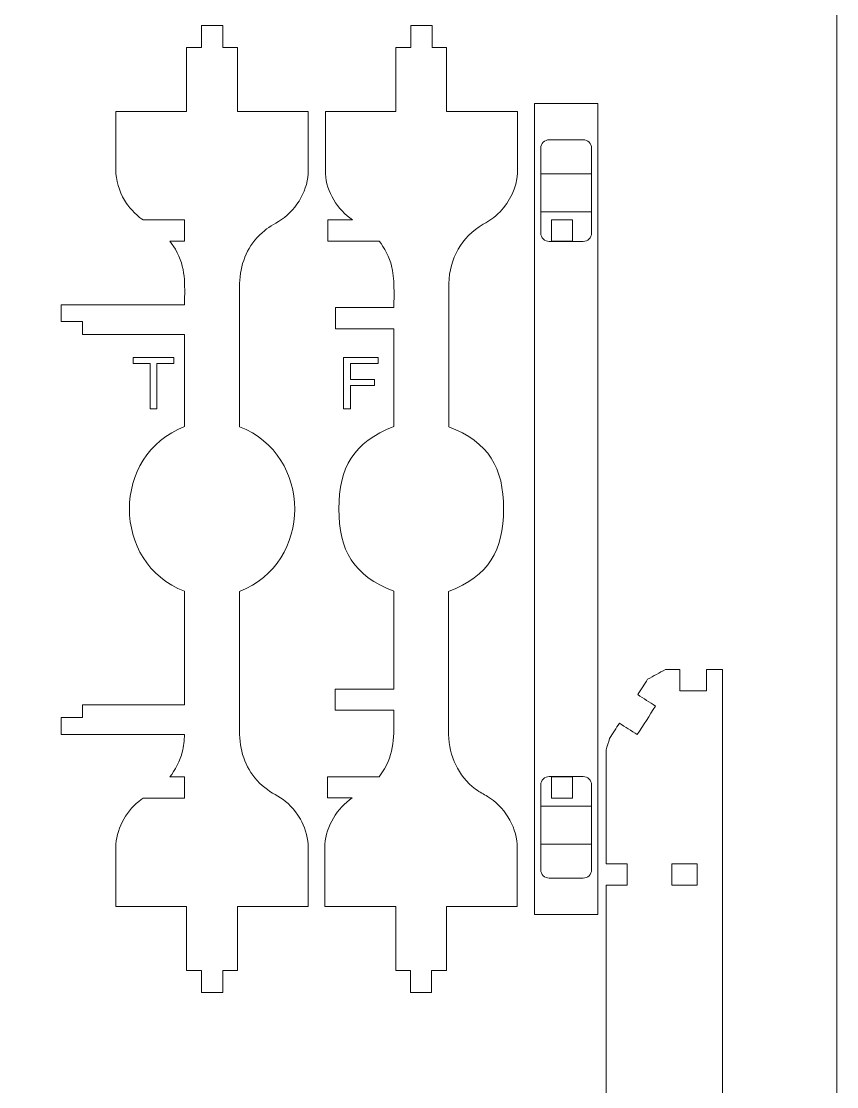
# Model space of a CAD drawing. Header units: centimetres. Extents: x -34.7 to 34.7, y -39.5 to 39.5.
# Drawn here: x 23.16 to 34.67, y -17.92 to -2.88 of the extents above; entities that cross this region are included whole.
import ezdxf

# ---------------------------------------------------------------- set-up
doc = ezdxf.new("R2010")
doc.units = ezdxf.units.CM
doc.header["$MEASUREMENT"] = 0
doc.layers.add('Camada 1', color=7, linetype='Continuous')

msp = doc.modelspace()

# ---------------------------------------------------------------- linework, layer by layer
at = {"layer": 'Camada 1', "color": 5, "lineweight": 9}
msp.add_open_spline([(-34.66849, -39.45036), (-34.66849, -39.45036), (-34.66849, 39.45036), (-34.66849, 39.45036), (-34.66849, 39.45036), (-34.66849, 39.45036), (34.66849, 39.45036), (34.66849, 39.45036), (34.66849, 39.45036), (34.66849, 39.45036), (34.66849, -39.45036), (34.66849, -39.45036), (34.66849, -39.45036), (34.66849, -39.45036), (-34.66849, -39.45036), (-34.66849, -39.45036)], degree=3, knots=[0, 0, 0, 0, 0.2, 0.2, 0.2, 0.2, 0.4, 0.4, 0.4, 0.4, 0.6, 0.6, 0.6, 0.6, 1, 1, 1, 1], dxfattribs=at)
at = {"layer": 'Camada 1', "color": 3, "lineweight": 9}
for points, knots in [([(25.46555, -7.29768), (24.98455, -7.29768), (24.50356, -7.29768), (24.02257, -7.29768), (24.02257, -7.29768), (24.02257, -7.23791), (24.02257, -7.17815), (24.02257, -7.11837), (24.02257, -7.11837), (23.92295, -7.11837), (23.82333, -7.11837), (23.72371, -7.11837), (23.72371, -7.11837), (23.72371, -7.03867), (23.72371, -6.95898), (23.72371, -6.87928), (23.72371, -6.87928), (24.30433, -6.87928), (24.88493, -6.87928), (25.46555, -6.87928), (25.46555, -6.87928), (25.46555, -6.58818), (25.48766, -6.35924), (25.33579, -6.09629), (25.33579, -6.09629), (25.33579, -6.09629), (25.25671, -5.98109), (25.25671, -5.98109), (25.25671, -5.98109), (25.32632, -5.98109), (25.39593, -5.98109), (25.46555, -5.98109), (25.46555, -5.98109), (25.46555, -5.88108), (25.46555, -5.78108), (25.46555, -5.68108), (25.46555, -5.68108), (25.27112, -5.68108), (25.0767, -5.68108), (24.88227, -5.68108), (24.88227, -5.68108), (24.82904, -5.66659), (24.68791, -5.51084), (24.64636, -5.44984), (24.64636, -5.44984), (24.56722, -5.33366), (24.50619, -5.17102), (24.49707, -5.03122), (24.49707, -5.03122), (24.49697, -4.73827), (24.49685, -4.44534), (24.49674, -4.15239), (24.49674, -4.15239), (24.49674, -4.15239), (25.49431, -4.15239), (25.49431, -4.15239), (25.49431, -4.15239), (25.49431, -4.15239), (25.49431, -3.24885), (25.49431, -3.24885), (25.49431, -3.24885), (25.49431, -3.24885), (25.70294, -3.24885), (25.70294, -3.24885), (25.70294, -3.24885), (25.70294, -3.24885), (25.70294, -2.93837), (25.70294, -2.93837), (25.70294, -2.93837), (25.80295, -2.93834), (25.90295, -2.93832), (26.00297, -2.9383), (26.00297, -2.9383), (26.00297, -2.9383), (26.00297, -3.24885), (26.00297, -3.24885), (26.00297, -3.24885), (26.00297, -3.24885), (26.21159, -3.24885), (26.21159, -3.24885), (26.21159, -3.24885), (26.21159, -3.24885), (26.21159, -4.15239), (26.21159, -4.15239), (26.21159, -4.15239), (26.21159, -4.15239), (27.20917, -4.15239), (27.20917, -4.15239), (27.20917, -4.15239), (27.20906, -4.44534), (27.20894, -4.73827), (27.20883, -5.03122), (27.20883, -5.03122), (27.19129, -5.30065), (27.02244, -5.56435), (26.79017, -5.70579), (26.79017, -5.70579), (26.68763, -5.76822), (26.61888, -5.80101), (26.52403, -5.8958), (26.52403, -5.8958), (26.33747, -6.08225), (26.24887, -6.31971), (26.24034, -6.58044), (26.24034, -6.58044), (26.24034, -7.25393), (26.24034, -7.92742), (26.24034, -8.60091), (26.24034, -8.60091), (27.27897, -8.99849), (27.27894, -10.52771), (26.24034, -10.92528), (26.24034, -10.92528), (26.24034, -11.59876), (26.24034, -12.27224), (26.24034, -12.94573), (26.24034, -12.94573), (26.24887, -13.20661), (26.33744, -13.44404), (26.52397, -13.63073), (26.52397, -13.63073), (26.71699, -13.82389), (26.92285, -13.82596), (27.09903, -14.1388), (27.09903, -14.1388), (27.1553, -14.23872), (27.2014, -14.37989), (27.20883, -14.49381), (27.20883, -14.49381), (27.20899, -14.78633), (27.20918, -15.07886), (27.20934, -15.37138), (27.20934, -15.37138), (27.20934, -15.37138), (26.21159, -15.37199), (26.21159, -15.37199), (26.21159, -15.37199), (26.21159, -15.37199), (26.21159, -16.27555), (26.21159, -16.27555), (26.21159, -16.27555), (26.21159, -16.27555), (26.00301, -16.27555), (26.00301, -16.27555), (26.00301, -16.27555), (26.00301, -16.27555), (26.00297, -16.58634), (26.00297, -16.58634), (26.00297, -16.58634), (25.90295, -16.58634), (25.80295, -16.58634), (25.70294, -16.58634), (25.70294, -16.58634), (25.70294, -16.58634), (25.70298, -16.27555), (25.70298, -16.27555), (25.70298, -16.27555), (25.70298, -16.27555), (25.49431, -16.27555), (25.49431, -16.27555), (25.49431, -16.27555), (25.49431, -16.27555), (25.49431, -15.37243), (25.49431, -15.37243), (25.49431, -15.37243), (25.49431, -15.37243), (24.4969, -15.37296), (24.4969, -15.37296), (24.4969, -15.37296), (24.49696, -15.08002), (24.49701, -14.78707), (24.49707, -14.49412), (24.49707, -14.49412), (24.51291, -14.25083), (24.65576, -14.00595), (24.85352, -13.86118), (24.85352, -13.86118), (24.8631, -13.85477), (24.87268, -13.84835), (24.88227, -13.84194), (24.88227, -13.84194), (25.0767, -13.84194), (25.27112, -13.84194), (25.46555, -13.84194), (25.46555, -13.84194), (25.46555, -13.74193), (25.46555, -13.64193), (25.46555, -13.54191), (25.46555, -13.54191), (25.39661, -13.54191), (25.32769, -13.54191), (25.25877, -13.54191), (25.25877, -13.54191), (25.32703, -13.46442), (25.40505, -13.2981), (25.43255, -13.19553), (25.43255, -13.19553), (25.45616, -13.10745), (25.45979, -13.03285), (25.46555, -12.94491), (25.46555, -12.94491), (24.88493, -12.94491), (24.30433, -12.94491), (23.72371, -12.94491), (23.72371, -12.94491), (23.72371, -12.86524), (23.72371, -12.78553), (23.72371, -12.70584), (23.72371, -12.70584), (23.82333, -12.70584), (23.92295, -12.70584), (24.02257, -12.70584), (24.02257, -12.70584), (24.02257, -12.64607), (24.02257, -12.5863), (24.02257, -12.52653), (24.02257, -12.52653), (24.50356, -12.52653), (24.98455, -12.52653), (25.46555, -12.52653), (25.46555, -12.52653), (25.46555, -11.99225), (25.46555, -11.45796), (25.46555, -10.92368), (25.46555, -10.92368), (24.42698, -10.52614), (24.42695, -8.99691), (25.46555, -8.59934), (25.46555, -8.59934), (25.46555, -8.16544), (25.46555, -7.73156), (25.46555, -7.29768)], [0, 0, 0, 0, 0.01694915, 0.01694915, 0.01694915, 0.01694915, 0.03389831, 0.03389831, 0.03389831, 0.03389831, 0.05084746, 0.05084746, 0.05084746, 0.05084746, 0.06779661, 0.06779661, 0.06779661, 0.06779661, 0.08474576, 0.08474576, 0.08474576, 0.08474576, 0.10169492, 0.10169492, 0.10169492, 0.10169492, 0.11864407, 0.11864407, 0.11864407, 0.11864407, 0.13559322, 0.13559322, 0.13559322, 0.13559322, 0.15254237, 0.15254237, 0.15254237, 0.15254237, 0.16949153, 0.16949153, 0.16949153, 0.16949153, 0.18644068, 0.18644068, 0.18644068, 0.18644068, 0.20338983, 0.20338983, 0.20338983, 0.20338983, 0.22033898, 0.22033898, 0.22033898, 0.22033898, 0.23728814, 0.23728814, 0.23728814, 0.23728814, 0.25423729, 0.25423729, 0.25423729, 0.25423729, 0.27118644, 0.27118644, 0.27118644, 0.27118644, 0.28813559, 0.28813559, 0.28813559, 0.28813559, 0.30508475, 0.30508475, 0.30508475, 0.30508475, 0.3220339, 0.3220339, 0.3220339, 0.3220339, 0.33898305, 0.33898305, 0.33898305, 0.33898305, 0.3559322, 0.3559322, 0.3559322, 0.3559322, 0.37288136, 0.37288136, 0.37288136, 0.37288136, 0.38983051, 0.38983051, 0.38983051, 0.38983051, 0.40677966, 0.40677966, 0.40677966, 0.40677966, 0.42372881, 0.42372881, 0.42372881, 0.42372881, 0.44067797, 0.44067797, 0.44067797, 0.44067797, 0.45762712, 0.45762712, 0.45762712, 0.45762712, 0.47457627, 0.47457627, 0.47457627, 0.47457627, 0.49152542, 0.49152542, 0.49152542, 0.49152542, 0.50847458, 0.50847458, 0.50847458, 0.50847458, 0.52542373, 0.52542373, 0.52542373, 0.52542373, 0.54237288, 0.54237288, 0.54237288, 0.54237288, 0.55932203, 0.55932203, 0.55932203, 0.55932203, 0.57627119, 0.57627119, 0.57627119, 0.57627119, 0.59322034, 0.59322034, 0.59322034, 0.59322034, 0.61016949, 0.61016949, 0.61016949, 0.61016949, 0.62711864, 0.62711864, 0.62711864, 0.62711864, 0.6440678, 0.6440678, 0.6440678, 0.6440678, 0.66101695, 0.66101695, 0.66101695, 0.66101695, 0.6779661, 0.6779661, 0.6779661, 0.6779661, 0.69491525, 0.69491525, 0.69491525, 0.69491525, 0.71186441, 0.71186441, 0.71186441, 0.71186441, 0.72881356, 0.72881356, 0.72881356, 0.72881356, 0.74576271, 0.74576271, 0.74576271, 0.74576271, 0.76271186, 0.76271186, 0.76271186, 0.76271186, 0.77966102, 0.77966102, 0.77966102, 0.77966102, 0.79661017, 0.79661017, 0.79661017, 0.79661017, 0.81355932, 0.81355932, 0.81355932, 0.81355932, 0.83050847, 0.83050847, 0.83050847, 0.83050847, 0.84745763, 0.84745763, 0.84745763, 0.84745763, 0.86440678, 0.86440678, 0.86440678, 0.86440678, 0.88135593, 0.88135593, 0.88135593, 0.88135593, 0.89830508, 0.89830508, 0.89830508, 0.89830508, 0.91525424, 0.91525424, 0.91525424, 0.91525424, 0.93220339, 0.93220339, 0.93220339, 0.93220339, 0.94915254, 0.94915254, 0.94915254, 0.94915254, 0.96610169, 0.96610169, 0.96610169, 0.96610169, 1, 1, 1, 1]), ([(27.5954, -6.91881), (27.59534, -7.01881), (27.59529, -7.11881), (27.59523, -7.21883), (27.59523, -7.21883), (27.86986, -7.21897), (28.14449, -7.21913), (28.41911, -7.21927), (28.41911, -7.21927), (28.41887, -7.6793), (28.41862, -8.13933), (28.41838, -8.59936), (28.41838, -8.59936), (27.84976, -8.81661), (27.64326, -9.1778), (27.64298, -9.76111), (27.64298, -9.76111), (27.64268, -10.34447), (27.84874, -10.70577), (28.41715, -10.92368), (28.41715, -10.92368), (28.4169, -11.38371), (28.41666, -11.84373), (28.41641, -12.30377), (28.41641, -12.30377), (28.14179, -12.30362), (27.86716, -12.30345), (27.59254, -12.30333), (27.59254, -12.30333), (27.59248, -12.40333), (27.59244, -12.50333), (27.59238, -12.60335), (27.59238, -12.60335), (27.86699, -12.60349), (28.14164, -12.60364), (28.41627, -12.60378), (28.41627, -12.60378), (28.4161, -12.90919), (28.4435, -13.1567), (28.28605, -13.42897), (28.28605, -13.42897), (28.26036, -13.46658), (28.23466, -13.50418), (28.20897, -13.54179), (28.20897, -13.54179), (27.96725, -13.54166), (27.72554, -13.54153), (27.4838, -13.5414), (27.4838, -13.5414), (27.48378, -13.64142), (27.48371, -13.74142), (27.48367, -13.84143), (27.48367, -13.84143), (27.59989, -13.84149), (27.71612, -13.84155), (27.83234, -13.84161), (27.83234, -13.84161), (27.61755, -13.98515), (27.46357, -14.23798), (27.44678, -14.49359), (27.44678, -14.49359), (27.44656, -14.68653), (27.44636, -14.87945), (27.44614, -15.0724), (27.44614, -15.0724), (27.44621, -15.17243), (27.44624, -15.27245), (27.44631, -15.37249), (27.44631, -15.37249), (27.44631, -15.37249), (28.44544, -15.37247), (28.44544, -15.37247), (28.44544, -15.37247), (28.44544, -15.37247), (28.44544, -16.27555), (28.44544, -16.27555), (28.44544, -16.27555), (28.44544, -16.27555), (28.65174, -16.27555), (28.65174, -16.27555), (28.65174, -16.27555), (28.65174, -16.27555), (28.65153, -16.58642), (28.65153, -16.58642), (28.65153, -16.58642), (28.75154, -16.58648), (28.85156, -16.58654), (28.95156, -16.58659), (28.95156, -16.58659), (28.95156, -16.58659), (28.95176, -16.27555), (28.95176, -16.27555), (28.95176, -16.27555), (28.95176, -16.27555), (29.16273, -16.27555), (29.16273, -16.27555), (29.16273, -16.27555), (29.16273, -16.27555), (29.16273, -15.37247), (29.16273, -15.37247), (29.16273, -15.37247), (29.16273, -15.37247), (30.15857, -15.37236), (30.15857, -15.37236), (30.15857, -15.37236), (30.15855, -15.07981), (30.15854, -14.78726), (30.1585, -14.49471), (30.1585, -14.49471), (30.14126, -14.22796), (29.97105, -13.95747), (29.7402, -13.81992), (29.7402, -13.81992), (29.68329, -13.78601), (29.63503, -13.76541), (29.56934, -13.7149), (29.56934, -13.7149), (29.3233, -13.52577), (29.20071, -13.25185), (29.19087, -12.94614), (29.19087, -12.94614), (29.19122, -12.27264), (29.19159, -11.59917), (29.19194, -10.92568), (29.19194, -10.92568), (29.7605, -10.70848), (29.96704, -10.34716), (29.96733, -9.76391), (29.96733, -9.76391), (29.96763, -9.18058), (29.76151, -8.81924), (29.19317, -8.60135), (29.19317, -8.60135), (29.19354, -7.92785), (29.19388, -7.25436), (29.19424, -6.58087), (29.19424, -6.58087), (29.20624, -6.22022), (29.36957, -5.93067), (29.67896, -5.74266), (29.67896, -5.74266), (29.77965, -5.68147), (29.82769, -5.66163), (29.91957, -5.56668), (29.91957, -5.56668), (30.05333, -5.42841), (30.15098, -5.22356), (30.16354, -5.03219), (30.16354, -5.03219), (30.16372, -4.73886), (30.16392, -4.44553), (30.1641, -4.1522), (30.1641, -4.1522), (30.1641, -4.1522), (29.16273, -4.15244), (29.16273, -4.15244), (29.16273, -4.15244), (29.16273, -4.15244), (29.16273, -3.24885), (29.16273, -3.24885), (29.16273, -3.24885), (29.16273, -3.24885), (28.95859, -3.24885), (28.95859, -3.24885), (28.95859, -3.24885), (28.95859, -3.24885), (28.95881, -2.93862), (28.95881, -2.93862), (28.95881, -2.93862), (28.85879, -2.9386), (28.75878, -2.93857), (28.65877, -2.93855), (28.65877, -2.93855), (28.65877, -2.93855), (28.65856, -3.24885), (28.65856, -3.24885), (28.65856, -3.24885), (28.65856, -3.24885), (28.44544, -3.24885), (28.44544, -3.24885), (28.44544, -3.24885), (28.44544, -3.24885), (28.44544, -4.15255), (28.44544, -4.15255), (28.44544, -4.15255), (28.44544, -4.15255), (27.45177, -4.15257), (27.45177, -4.15257), (27.45177, -4.15257), (27.4518, -4.44529), (27.4518, -4.73802), (27.4518, -5.03075), (27.4518, -5.03075), (27.46834, -5.28641), (27.62199, -5.53934), (27.83666, -5.68313), (27.83666, -5.68313), (27.72043, -5.68308), (27.6042, -5.68301), (27.48798, -5.68294), (27.48798, -5.68294), (27.48793, -5.78297), (27.48786, -5.88297), (27.48782, -5.98298), (27.48782, -5.98298), (27.72954, -5.98311), (27.97125, -5.98323), (28.21299, -5.98338), (28.21299, -5.98338), (28.28133, -6.06122), (28.35909, -6.22702), (28.38659, -6.32983), (28.38659, -6.32983), (28.43291, -6.50309), (28.41936, -6.74244), (28.41926, -6.91923), (28.41926, -6.91923), (28.14465, -6.91909), (27.87002, -6.91895), (27.5954, -6.91881)], [0, 0, 0, 0, 0.01785714, 0.01785714, 0.01785714, 0.01785714, 0.03571429, 0.03571429, 0.03571429, 0.03571429, 0.05357143, 0.05357143, 0.05357143, 0.05357143, 0.07142857, 0.07142857, 0.07142857, 0.07142857, 0.08928571, 0.08928571, 0.08928571, 0.08928571, 0.10714286, 0.10714286, 0.10714286, 0.10714286, 0.125, 0.125, 0.125, 0.125, 0.14285714, 0.14285714, 0.14285714, 0.14285714, 0.16071429, 0.16071429, 0.16071429, 0.16071429, 0.17857143, 0.17857143, 0.17857143, 0.17857143, 0.19642857, 0.19642857, 0.19642857, 0.19642857, 0.21428571, 0.21428571, 0.21428571, 0.21428571, 0.23214286, 0.23214286, 0.23214286, 0.23214286, 0.25, 0.25, 0.25, 0.25, 0.26785714, 0.26785714, 0.26785714, 0.26785714, 0.28571429, 0.28571429, 0.28571429, 0.28571429, 0.30357143, 0.30357143, 0.30357143, 0.30357143, 0.32142857, 0.32142857, 0.32142857, 0.32142857, 0.33928571, 0.33928571, 0.33928571, 0.33928571, 0.35714286, 0.35714286, 0.35714286, 0.35714286, 0.375, 0.375, 0.375, 0.375, 0.39285714, 0.39285714, 0.39285714, 0.39285714, 0.41071429, 0.41071429, 0.41071429, 0.41071429, 0.42857143, 0.42857143, 0.42857143, 0.42857143, 0.44642857, 0.44642857, 0.44642857, 0.44642857, 0.46428571, 0.46428571, 0.46428571, 0.46428571, 0.48214286, 0.48214286, 0.48214286, 0.48214286, 0.5, 0.5, 0.5, 0.5, 0.51785714, 0.51785714, 0.51785714, 0.51785714, 0.53571429, 0.53571429, 0.53571429, 0.53571429, 0.55357143, 0.55357143, 0.55357143, 0.55357143, 0.57142857, 0.57142857, 0.57142857, 0.57142857, 0.58928571, 0.58928571, 0.58928571, 0.58928571, 0.60714286, 0.60714286, 0.60714286, 0.60714286, 0.625, 0.625, 0.625, 0.625, 0.64285714, 0.64285714, 0.64285714, 0.64285714, 0.66071429, 0.66071429, 0.66071429, 0.66071429, 0.67857143, 0.67857143, 0.67857143, 0.67857143, 0.69642857, 0.69642857, 0.69642857, 0.69642857, 0.71428571, 0.71428571, 0.71428571, 0.71428571, 0.73214286, 0.73214286, 0.73214286, 0.73214286, 0.75, 0.75, 0.75, 0.75, 0.76785714, 0.76785714, 0.76785714, 0.76785714, 0.78571429, 0.78571429, 0.78571429, 0.78571429, 0.80357143, 0.80357143, 0.80357143, 0.80357143, 0.82142857, 0.82142857, 0.82142857, 0.82142857, 0.83928571, 0.83928571, 0.83928571, 0.83928571, 0.85714286, 0.85714286, 0.85714286, 0.85714286, 0.875, 0.875, 0.875, 0.875, 0.89285714, 0.89285714, 0.89285714, 0.89285714, 0.91071429, 0.91071429, 0.91071429, 0.91071429, 0.92857143, 0.92857143, 0.92857143, 0.92857143, 0.94642857, 0.94642857, 0.94642857, 0.94642857, 0.96428571, 0.96428571, 0.96428571, 0.96428571, 1, 1, 1, 1]), ([(30.4032, -15.48608), (30.70206, -15.48608), (31.0009, -15.48608), (31.29975, -15.48608), (31.29975, -15.48608), (31.29975, -11.67041), (31.29975, -7.85473), (31.29975, -4.03906), (31.29975, -4.03906), (31.0009, -4.03906), (30.70206, -4.03906), (30.4032, -4.03906), (30.4032, -4.03906), (30.4032, -7.85473), (30.4032, -11.67041), (30.4032, -15.48608)], [0, 0, 0, 0, 0.2, 0.2, 0.2, 0.2, 0.4, 0.4, 0.4, 0.4, 0.6, 0.6, 0.6, 0.6, 1, 1, 1, 1]), ([(33.05659, -12.02834), (32.98219, -12.02834), (32.9078, -12.02834), (32.8334, -12.02834), (32.8334, -12.02834), (32.8334, -12.12796), (32.8334, -12.22758), (32.8334, -12.3272), (32.8334, -12.3272), (32.70654, -12.3272), (32.57969, -12.3272), (32.45282, -12.3272), (32.45282, -12.3272), (32.45282, -12.22758), (32.45282, -12.12796), (32.45282, -12.02834), (32.45282, -12.02834), (32.38576, -12.02834), (32.31872, -12.02834), (32.25166, -12.02834), (32.25166, -12.02834), (32.16785, -12.0741), (32.08405, -12.11984), (32.00025, -12.1656), (32.00025, -12.1656), (31.95369, -12.23802), (31.90714, -12.31044), (31.86058, -12.38286), (31.86058, -12.38286), (31.94437, -12.43672), (32.02816, -12.4906), (32.11197, -12.54447), (32.11197, -12.54447), (32.02577, -12.67855), (31.93958, -12.81262), (31.85339, -12.94669), (31.85339, -12.94669), (31.7696, -12.89282), (31.6858, -12.83894), (31.602, -12.78507), (31.602, -12.78507), (31.55544, -12.85749), (31.50889, -12.92993), (31.46233, -13.00235), (31.46233, -13.00235), (31.4465, -13.05622), (31.43068, -13.11008), (31.41487, -13.16396), (31.41487, -13.16396), (31.41486, -13.70014), (31.41486, -14.23632), (31.41484, -14.77251), (31.41484, -14.77251), (31.51445, -14.77251), (31.61407, -14.77251), (31.71367, -14.77251), (31.71367, -14.77251), (31.71367, -14.87213), (31.71369, -14.97175), (31.71369, -15.07137), (31.71369, -15.07137), (31.61408, -15.07137), (31.51446, -15.07137), (31.41486, -15.07137), (31.41486, -15.07137), (31.41446, -17.59201), (31.41407, -20.11266), (31.41367, -22.63332), (31.41367, -22.63332), (31.51328, -22.6333), (31.6129, -22.6333), (31.7125, -22.63329), (31.7125, -22.63329), (31.7125, -22.73291), (31.7125, -22.83253), (31.7125, -22.93215), (31.7125, -22.93215), (31.6129, -22.93216), (31.51328, -22.93216), (31.41367, -22.93217), (31.41367, -22.93217), (31.41407, -23.46861), (31.41448, -24.00504), (31.41487, -24.54148), (31.41487, -24.54148), (31.43068, -24.59535), (31.4465, -24.64921), (31.46233, -24.70309), (31.46233, -24.70309), (31.50889, -24.77551), (31.55544, -24.84794), (31.602, -24.92036), (31.602, -24.92036), (31.6858, -24.86649), (31.7696, -24.81262), (31.85339, -24.75874), (31.85339, -24.75874), (31.93958, -24.89282), (32.02577, -25.0269), (32.11197, -25.16097), (32.11197, -25.16097), (32.02817, -25.21484), (31.94437, -25.26871), (31.86058, -25.32257), (31.86058, -25.32257), (31.90714, -25.39499), (31.9537, -25.46741), (32.00025, -25.53984), (32.00025, -25.53984), (32.08405, -25.58559), (32.16785, -25.63134), (32.25166, -25.67709), (32.25166, -25.67709), (32.31873, -25.67708), (32.38582, -25.67707), (32.45289, -25.67705), (32.45289, -25.67705), (32.45288, -25.57756), (32.45285, -25.47804), (32.45282, -25.37855), (32.45282, -25.37855), (32.57969, -25.37852), (32.70654, -25.37851), (32.8334, -25.37849), (32.8334, -25.37849), (32.8334, -25.478), (32.83343, -25.57749), (32.83344, -25.67701), (32.83344, -25.67701), (32.90783, -25.677), (32.98222, -25.67698), (33.05659, -25.67697), (33.05659, -25.67697), (33.05659, -21.12742), (33.05659, -16.57789), (33.05659, -12.02834)], [0, 0, 0, 0, 0.02857143, 0.02857143, 0.02857143, 0.02857143, 0.05714286, 0.05714286, 0.05714286, 0.05714286, 0.08571429, 0.08571429, 0.08571429, 0.08571429, 0.11428571, 0.11428571, 0.11428571, 0.11428571, 0.14285714, 0.14285714, 0.14285714, 0.14285714, 0.17142857, 0.17142857, 0.17142857, 0.17142857, 0.2, 0.2, 0.2, 0.2, 0.22857143, 0.22857143, 0.22857143, 0.22857143, 0.25714286, 0.25714286, 0.25714286, 0.25714286, 0.28571429, 0.28571429, 0.28571429, 0.28571429, 0.31428571, 0.31428571, 0.31428571, 0.31428571, 0.34285714, 0.34285714, 0.34285714, 0.34285714, 0.37142857, 0.37142857, 0.37142857, 0.37142857, 0.4, 0.4, 0.4, 0.4, 0.42857143, 0.42857143, 0.42857143, 0.42857143, 0.45714286, 0.45714286, 0.45714286, 0.45714286, 0.48571429, 0.48571429, 0.48571429, 0.48571429, 0.51428571, 0.51428571, 0.51428571, 0.51428571, 0.54285714, 0.54285714, 0.54285714, 0.54285714, 0.57142857, 0.57142857, 0.57142857, 0.57142857, 0.6, 0.6, 0.6, 0.6, 0.62857143, 0.62857143, 0.62857143, 0.62857143, 0.65714286, 0.65714286, 0.65714286, 0.65714286, 0.68571429, 0.68571429, 0.68571429, 0.68571429, 0.71428571, 0.71428571, 0.71428571, 0.71428571, 0.74285714, 0.74285714, 0.74285714, 0.74285714, 0.77142857, 0.77142857, 0.77142857, 0.77142857, 0.8, 0.8, 0.8, 0.8, 0.82857143, 0.82857143, 0.82857143, 0.82857143, 0.85714286, 0.85714286, 0.85714286, 0.85714286, 0.88571429, 0.88571429, 0.88571429, 0.88571429, 0.91428571, 0.91428571, 0.91428571, 0.91428571, 0.94285714, 0.94285714, 0.94285714, 0.94285714, 1, 1, 1, 1])]:
    msp.add_open_spline(points, degree=3, knots=knots, dxfattribs=at)
at = {"layer": 'Camada 1', "color": 1, "lineweight": 9}
for points, knots in [([(31.09057, -4.55199), (31.15632, -4.55199), (31.21011, -4.60578), (31.21011, -4.67153), (31.21011, -4.67153), (31.21011, -4.67153), (31.21011, -5.867), (31.21011, -5.867), (31.21011, -5.867), (31.21011, -5.93276), (31.15632, -5.98654), (31.09057, -5.98654), (31.09057, -5.98654), (31.09057, -5.98654), (30.61238, -5.98654), (30.61238, -5.98654), (30.61238, -5.98654), (30.54662, -5.98654), (30.49284, -5.93276), (30.49284, -5.867), (30.49284, -5.867), (30.49284, -5.867), (30.49284, -4.67153), (30.49284, -4.67153), (30.49284, -4.67153), (30.49284, -4.60578), (30.54662, -4.55199), (30.61238, -4.55199), (30.61238, -4.55199), (30.61238, -4.55199), (31.09057, -4.55199), (31.09057, -4.55199)], [0, 0, 0, 0, 0.11111111, 0.11111111, 0.11111111, 0.11111111, 0.22222222, 0.22222222, 0.22222222, 0.22222222, 0.33333333, 0.33333333, 0.33333333, 0.33333333, 0.44444444, 0.44444444, 0.44444444, 0.44444444, 0.55555556, 0.55555556, 0.55555556, 0.55555556, 0.66666667, 0.66666667, 0.66666667, 0.66666667, 0.77777778, 0.77777778, 0.77777778, 0.77777778, 1, 1, 1, 1]), ([(24.97827, -7.71025), (24.97827, -7.71025), (24.7394, -7.71025), (24.7394, -7.71025), (24.7394, -7.71025), (24.7394, -7.71025), (24.7394, -7.62523), (24.7394, -7.62523), (24.7394, -7.62523), (24.7394, -7.62523), (25.31331, -7.62523), (25.31331, -7.62523), (25.31331, -7.62523), (25.31331, -7.62523), (25.31331, -7.71025), (25.31331, -7.71025), (25.31331, -7.71025), (25.31331, -7.71025), (25.07442, -7.71025), (25.07442, -7.71025), (25.07442, -7.71025), (25.07442, -7.71025), (25.07442, -8.34996), (25.07442, -8.34996), (25.07442, -8.34996), (25.07442, -8.34996), (24.97827, -8.34996), (24.97827, -8.34996), (24.97827, -8.34996), (24.97827, -8.34996), (24.97827, -7.71025), (24.97827, -7.71025)], [0, 0, 0, 0, 0.11111111, 0.11111111, 0.11111111, 0.11111111, 0.22222222, 0.22222222, 0.22222222, 0.22222222, 0.33333333, 0.33333333, 0.33333333, 0.33333333, 0.44444444, 0.44444444, 0.44444444, 0.44444444, 0.55555556, 0.55555556, 0.55555556, 0.55555556, 0.66666667, 0.66666667, 0.66666667, 0.66666667, 0.77777778, 0.77777778, 0.77777778, 0.77777778, 1, 1, 1, 1]), ([(27.7091, -7.62523), (27.7091, -7.62523), (28.19796, -7.62523), (28.19796, -7.62523), (28.19796, -7.62523), (28.19796, -7.62523), (28.19796, -7.71025), (28.19796, -7.71025), (28.19796, -7.71025), (28.19796, -7.71025), (27.80524, -7.71025), (27.80524, -7.71025), (27.80524, -7.71025), (27.80524, -7.71025), (27.80524, -7.93597), (27.80524, -7.93597), (27.80524, -7.93597), (27.80524, -7.93597), (28.14534, -7.93597), (28.14534, -7.93597), (28.14534, -7.93597), (28.14534, -7.93597), (28.14534, -8.02098), (28.14534, -8.02098), (28.14534, -8.02098), (28.14534, -8.02098), (27.80524, -8.02098), (27.80524, -8.02098), (27.80524, -8.02098), (27.80524, -8.02098), (27.80524, -8.34996), (27.80524, -8.34996), (27.80524, -8.34996), (27.80524, -8.34996), (27.7091, -8.34996), (27.7091, -8.34996), (27.7091, -8.34996), (27.7091, -8.34996), (27.7091, -7.62523), (27.7091, -7.62523)], [0, 0, 0, 0, 0.09090909, 0.09090909, 0.09090909, 0.09090909, 0.18181818, 0.18181818, 0.18181818, 0.18181818, 0.27272727, 0.27272727, 0.27272727, 0.27272727, 0.36363636, 0.36363636, 0.36363636, 0.36363636, 0.45454545, 0.45454545, 0.45454545, 0.45454545, 0.54545455, 0.54545455, 0.54545455, 0.54545455, 0.63636364, 0.63636364, 0.63636364, 0.63636364, 0.72727273, 0.72727273, 0.72727273, 0.72727273, 0.81818182, 0.81818182, 0.81818182, 0.81818182, 1, 1, 1, 1]), ([(31.09057, -14.97313), (31.15632, -14.97313), (31.21011, -14.91934), (31.21011, -14.85358), (31.21011, -14.85358), (31.21011, -14.85358), (31.21011, -13.65812), (31.21011, -13.65812), (31.21011, -13.65812), (31.21011, -13.59237), (31.15632, -13.53857), (31.09057, -13.53857), (31.09057, -13.53857), (31.09057, -13.53857), (30.61238, -13.53857), (30.61238, -13.53857), (30.61238, -13.53857), (30.54662, -13.53857), (30.49284, -13.59237), (30.49284, -13.65812), (30.49284, -13.65812), (30.49284, -13.65812), (30.49284, -14.85358), (30.49284, -14.85358), (30.49284, -14.85358), (30.49284, -14.91934), (30.54662, -14.97313), (30.61238, -14.97313), (30.61238, -14.97313), (30.61238, -14.97313), (31.09057, -14.97313), (31.09057, -14.97313)], [0, 0, 0, 0, 0.11111111, 0.11111111, 0.11111111, 0.11111111, 0.22222222, 0.22222222, 0.22222222, 0.22222222, 0.33333333, 0.33333333, 0.33333333, 0.33333333, 0.44444444, 0.44444444, 0.44444444, 0.44444444, 0.55555556, 0.55555556, 0.55555556, 0.55555556, 0.66666667, 0.66666667, 0.66666667, 0.66666667, 0.77777778, 0.77777778, 0.77777778, 0.77777778, 1, 1, 1, 1])]:
    msp.add_open_spline(points, degree=3, knots=knots, dxfattribs=at)
for points in [[(30.49284, -5.03085), (30.49284, -5.03085), (31.21011, -5.03085), (31.21011, -5.03085)], [(30.49284, -5.56647), (30.49284, -5.56647), (31.21011, -5.56647), (31.21011, -5.56647)], [(30.49284, -13.95864), (30.49284, -13.95864), (31.21011, -13.95864), (31.21011, -13.95864)], [(30.49284, -14.49427), (30.49284, -14.49427), (31.21011, -14.49427), (31.21011, -14.49427)]]:
    msp.add_open_spline(points, degree=3, dxfattribs=at)
at = {"layer": 'Camada 1', "lineweight": 9}
for points in [[(30.94157, -5.68275), (30.84195, -5.68275), (30.74233, -5.68275), (30.64271, -5.68275), (30.64271, -5.68275), (30.64271, -5.78237), (30.64271, -5.88199), (30.64271, -5.98161), (30.64271, -5.98161), (30.74233, -5.98161), (30.84195, -5.98161), (30.94157, -5.98161), (30.94157, -5.98161), (30.94157, -5.88199), (30.94157, -5.78237), (30.94157, -5.68275)], [(30.64271, -13.84239), (30.64271, -13.74277), (30.64271, -13.64317), (30.64271, -13.54355), (30.64271, -13.54355), (30.74233, -13.54355), (30.84195, -13.54355), (30.94157, -13.54355), (30.94157, -13.54355), (30.94157, -13.64317), (30.94157, -13.74277), (30.94157, -13.84239), (30.94157, -13.84239), (30.84195, -13.84239), (30.74233, -13.84239), (30.64271, -13.84239)], [(32.33981, -15.07151), (32.45933, -15.07151), (32.57889, -15.07151), (32.69841, -15.07151), (32.69841, -15.07151), (32.69841, -14.97189), (32.69841, -14.87227), (32.69841, -14.77265), (32.69841, -14.77265), (32.57889, -14.77265), (32.45933, -14.77265), (32.33981, -14.77265), (32.33981, -14.77265), (32.33981, -14.87227), (32.33981, -14.97189), (32.33981, -15.07151)]]:
    msp.add_open_spline(points, degree=3, knots=[0, 0, 0, 0, 0.2, 0.2, 0.2, 0.2, 0.4, 0.4, 0.4, 0.4, 0.6, 0.6, 0.6, 0.6, 1, 1, 1, 1], dxfattribs=at)

doc.saveas('drawing.dxf')
